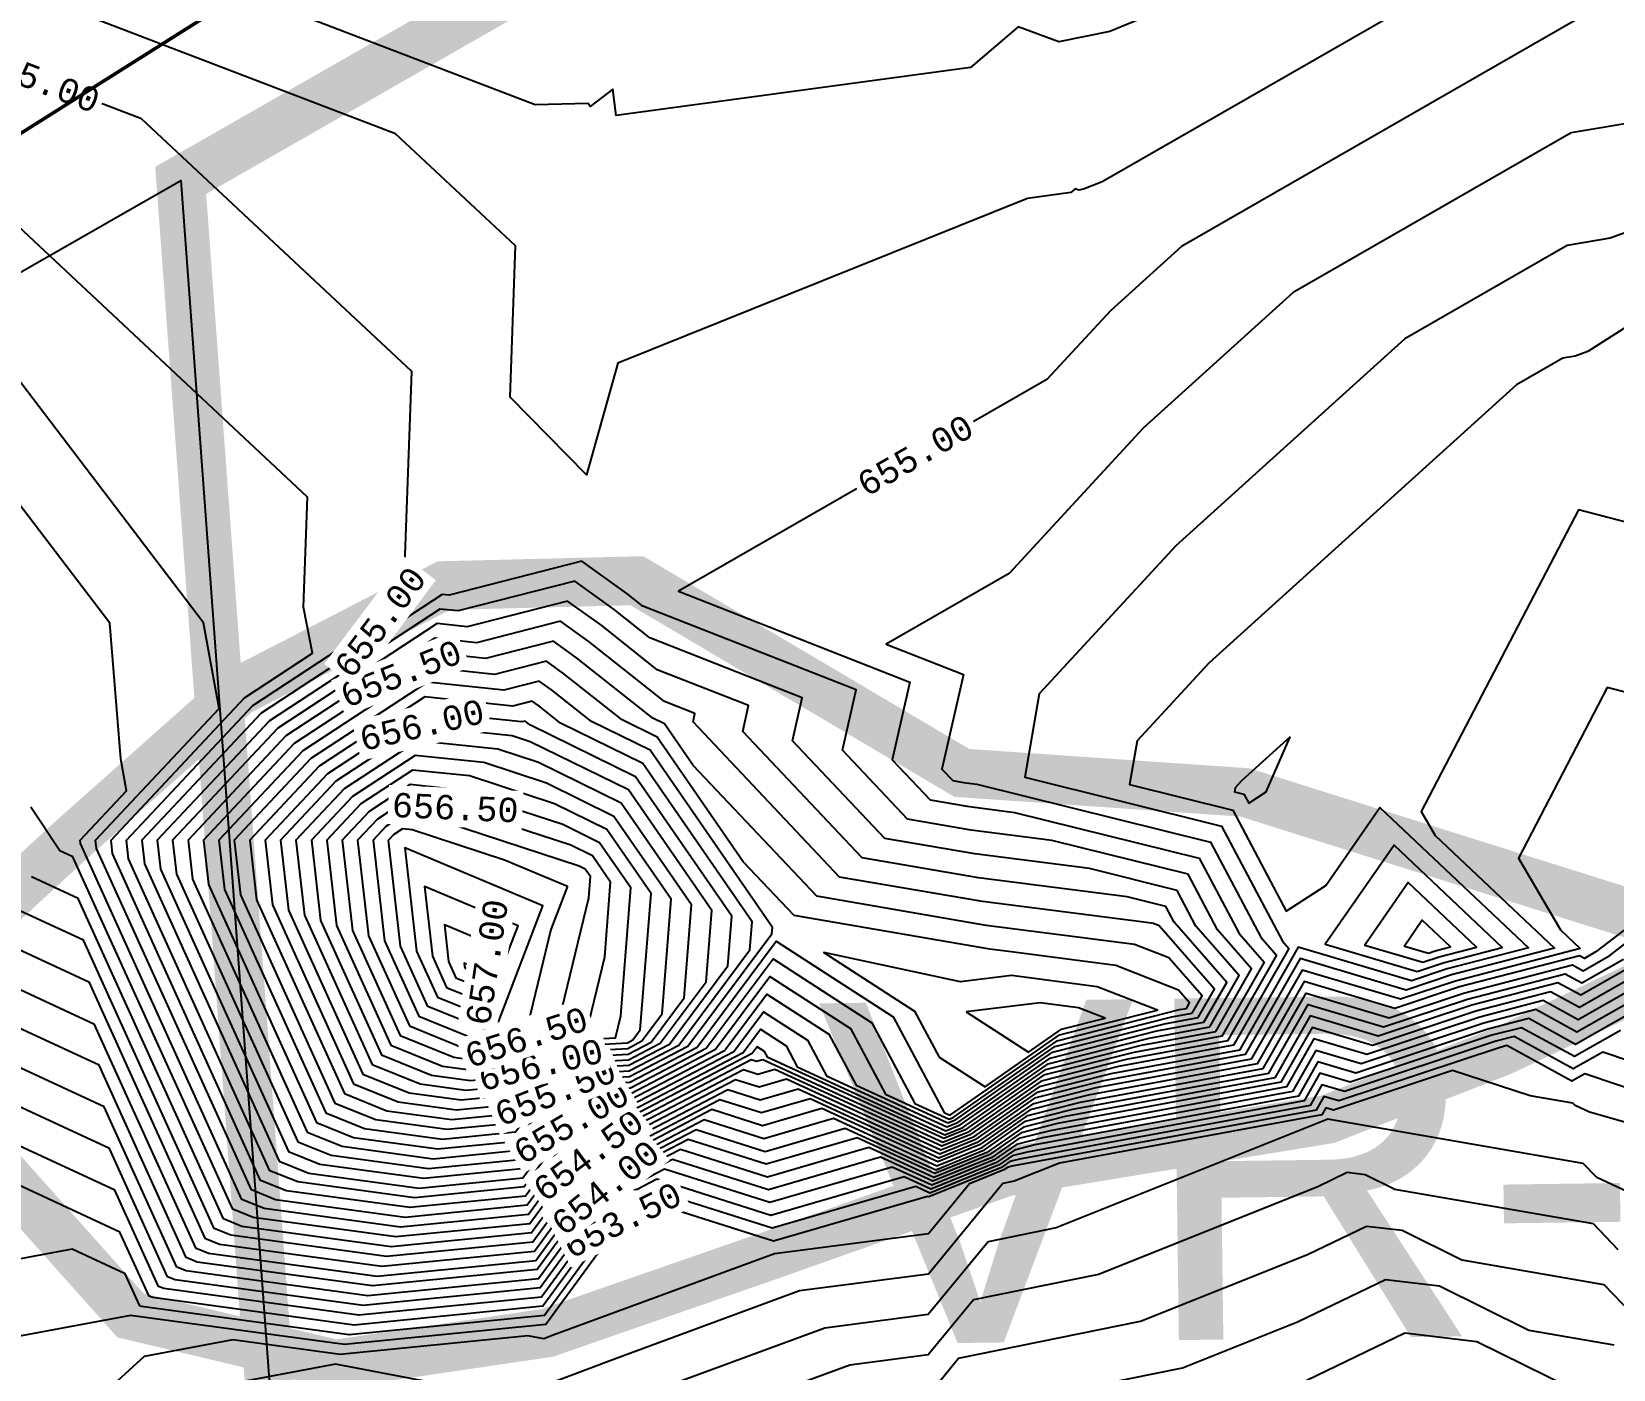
# Model space of a CAD drawing. Header units: inches. Extents: x 533200 to 542759, y 3594234 to 3596688.
# Drawn here: x 535896.54 to 535912.75, y 3595749.57 to 3595763.28 of the extents above; entities that cross this region are included whole.
import ezdxf
from ezdxf.enums import TextEntityAlignment as Align

# ---------------------------------------------------------------- set-up
doc = ezdxf.new("R2010")
doc.units = ezdxf.units.IN
doc.header["$MEASUREMENT"] = 0
for name, color, linetype in [('A-Anno-text', 252, 'Continuous'), ('A-LOTES HDA REY', 14, 'Continuous'), ('C-PROP-BNDY', 150, 'Continuous'), ('CVL_CUADCON_TIT', 1, 'Continuous'), ('CVL_CURV_D', 1, 'Continuous'), ('CVL_CURV_G', 5, 'Continuous'), ('CVL_CURV_TX', 2, 'Continuous')]:
    doc.layers.add(name, color=color, linetype=linetype)
doc.styles.add('MONOTXT4', font='MONOTXT4.shx')
doc.styles.add('presentacion', font='arial.ttf')

msp = doc.modelspace()

# ---------------------------------------------------------------- linework, layer by layer
at = {"const_width": 0.5}
msp.add_lwpolyline([(535898.065, 3595761.753), (535928.984, 3595779.445), (535930.081, 3595726.686), (535905.916, 3595727.942, 0.03527), (535900.563, 3595727.843)], format="xyb", close=True, dxfattribs=at)
at = {"layer": 'A-LOTES HDA REY', "color": 0, "flags": 128}
msp.add_lwpolyline([(535885.1, 3595722.992), (535875.559, 3595717.544), (535863.749, 3595742.117), (535898.065, 3595761.753), (535900.563, 3595727.843, 0.107858), (535885.1, 3595722.992, 4.71455)], format="xyb", dxfattribs=at)
msp.add_lwpolyline([(535885.1, 3595722.992), (535875.559, 3595717.544), (535863.749, 3595742.117), (535898.065, 3595761.753), (535900.563, 3595727.843, 0.107858), (535885.1, 3595722.992, 4.71455)], format="xyb", dxfattribs=at)
at = {"layer": 'C-PROP-BNDY', "color": 3, "linetype": 'Continuous', "lineweight": 30, "const_width": 0.5, "elevation": 653.5}
msp.add_lwpolyline([(535897.55, 3595750.12), (535894.89, 3595753.1), (535896.94, 3595754.99), (535898.65, 3595756.51), (535900.76, 3595757.6), (535902.74, 3595757.65), (535906.07, 3595755.68), (535908.97, 3595755.48), (535913.07, 3595754.19), (535913.31, 3595753.64), (535911.61, 3595752.83), (535909.82, 3595752.13), (535906.52, 3595751.59), (535904.15, 3595750.75), (535901.82, 3595749.94), (535899.65, 3595749.62), (535897.55, 3595750.12)], dxfattribs=at)
at = {"layer": 'CVL_CURV_D', "color": 6, "linetype": 'Continuous'}
for points, elevation in [([(535909.667, 3595764.14), (535907.585, 3595763.278), (535907.062, 3595763.175), (535906.648, 3595763.326), (535906.157, 3595762.912), (535902.526, 3595762.419), (535902.492, 3595762.69), (535902.261, 3595762.509), (535902.239, 3595762.541), (535901.699, 3595762.528), (535896.074, 3595764.679)], 655.2), ([(535912.401, 3595764.549), (535908.997, 3595762.593), (535907.506, 3595761.74), (535907.317, 3595761.662), (535907.269, 3595761.652), (535907.232, 3595761.666), (535907.187, 3595761.628), (535906.741, 3595761.568), (535902.545, 3595759.88), (535902.222, 3595758.734), (535901.441, 3595759.533), (535901.497, 3595761.081), (535900.267, 3595762.231), (535895.814, 3595763.934)], 655.1), ([(535913.07, 3595762.368), (535912.314, 3595762.24), (535909.464, 3595760.603), (535907.928, 3595759.212), (535906.554, 3595757.724), (535905.295, 3595757.001), (535906.085, 3595756.69), (535905.866, 3595755.719), (535905.977, 3595755.601), (535906.086, 3595755.582), (535906.224, 3595755.565), (535908.617, 3595754.97), (535909.133, 3595753.995), (535909.294, 3595753.812), (535908.793, 3595752.935), (535907.754, 3595752.743), (535906.884, 3595752.522), (535906.128, 3595751.995), (535905.876, 3595751.893), (535904.032, 3595752.74), (535903.967, 3595752.721), (535903.912, 3595752.739), (535902.695, 3595752.104), (535902.133, 3595752.072), (535901.6, 3595751.342), (535900.413, 3595751.225), (535899.149, 3595751.397), (535898.884, 3595751.504), (535897.366, 3595754.853), (535897.351, 3595754.99), (535898.718, 3595756.448), (535899.417, 3595756.906), (535899.325, 3595757.378), (535899.366, 3595758.507), (535895.591, 3595762.038)], 654.9), ([(535915.658, 3595762.024), (535912.483, 3595760), (535912.353, 3595759.953), (535912.227, 3595759.932), (535911.752, 3595759.659), (535908.6, 3595756.804), (535907.866, 3595756.009), (535907.789, 3595755.561), (535908.845, 3595755.299), (535909.394, 3595754.262), (535909.799, 3595754.526), (535910.353, 3595755.327), (535911.875, 3595753.887), (535911.044, 3595753.671), (535910.678, 3595753.55), (535909.516, 3595753.895), (535908.914, 3595752.84), (535907.598, 3595752.597), (535906.838, 3595752.404), (535906.178, 3595751.944), (535905.855, 3595751.813), (535904.273, 3595752.54), (535903.992, 3595752.458), (535903.75, 3595752.535), (535902.703, 3595751.988), (535902.219, 3595751.961), (535901.63, 3595751.154), (535900.318, 3595751.024), (535898.921, 3595751.215), (535898.693, 3595751.307), (535897.038, 3595754.958), (535897.035, 3595754.99), (535897.51, 3595755.497), (535897.45, 3595755.826), (535897.338, 3595757.215), (535894.9, 3595760.412)], 654.7), ([(535913.166, 3595761.326), (535912.712, 3595761.16), (535912.271, 3595761.086), (535910.608, 3595760.131), (535908.264, 3595758.008), (535906.862, 3595756.49), (535906.714, 3595755.636), (535908.731, 3595755.134), (535909.355, 3595753.957), (535909.421, 3595753.881), (535908.853, 3595752.888), (535907.676, 3595752.67), (535906.861, 3595752.463), (535906.153, 3595751.97), (535905.865, 3595751.853), (535904.153, 3595752.64), (535903.979, 3595752.59), (535903.831, 3595752.637), (535902.699, 3595752.046), (535902.176, 3595752.016), (535901.615, 3595751.248), (535900.366, 3595751.124), (535899.035, 3595751.306), (535898.789, 3595751.406), (535897.202, 3595754.906), (535897.193, 3595754.99), (535898.46, 3595756.341), (535898.3, 3595757.22), (535895.1, 3595761.416)], 654.8), ([(535912.859, 3595758.254), (535912.388, 3595758.378), (535910.778, 3595755.283), (535910.921, 3595755.038), (535912.141, 3595753.884), (535911.086, 3595753.609), (535910.621, 3595753.455), (535909.536, 3595753.777), (535908.974, 3595752.793), (535907.52, 3595752.524), (535906.815, 3595752.345), (535906.203, 3595751.918), (535905.845, 3595751.773), (535904.393, 3595752.44), (535904.004, 3595752.327), (535903.67, 3595752.433), (535902.707, 3595751.93), (535902.262, 3595751.905), (535901.644, 3595751.06), (535900.27, 3595750.924), (535898.807, 3595751.123), (535898.598, 3595751.208), (535896.961, 3595754.819), (535896.825, 3595754.883), (535896.528, 3595755.33)], 654.6), ([(535908.672, 3595753.03), (535909.039, 3595753.673), (535908.69, 3595754.072), (535908.389, 3595754.641), (535906.993, 3595754.988), (535906.164, 3595755.094), (535905.513, 3595755.206), (535904.846, 3595755.912), (535904.985, 3595756.53), (535902.8, 3595757.39), (535902.637, 3595757.518), (535902.175, 3595757.849), (535900.816, 3595757.502), (535900.745, 3595757.51), (535898.889, 3595756.293), (535897.667, 3595754.99), (535897.694, 3595754.748), (535899.075, 3595751.702), (535899.378, 3595751.579), (535900.509, 3595751.425), (535901.571, 3595751.53), (535902.048, 3595752.183), (535902.688, 3595752.22), (535903.828, 3595752.815), (535904.005, 3595753.052), (535904.268, 3595752.883), (535904.382, 3595752.668), (535905.896, 3595751.972), (535906.079, 3595752.047), (535906.93, 3595752.64), (535907.91, 3595752.889), (535908.672, 3595753.03)], 655.1), ([(535908.612, 3595753.077), (535908.912, 3595753.603), (535908.469, 3595754.111), (535908.275, 3595754.476), (535907.378, 3595754.699), (535906.202, 3595754.85), (535905.281, 3595755.008), (535904.335, 3595756.008), (535904.435, 3595756.45), (535902.874, 3595757.064), (535902.508, 3595757.354), (535902.103, 3595757.644), (535900.909, 3595757.34), (535900.72, 3595757.36), (535898.974, 3595756.215), (535897.824, 3595754.99), (535897.858, 3595754.695), (535899.17, 3595751.801), (535899.492, 3595751.671), (535900.557, 3595751.525), (535901.556, 3595751.624), (535902.005, 3595752.239), (535902.684, 3595752.278), (535903.734, 3595752.826), (535904.038, 3595753.233), (535904.487, 3595752.942), (535904.684, 3595752.575), (535905.907, 3595752.012), (535906.054, 3595752.072), (535906.953, 3595752.699), (535907.988, 3595752.962), (535908.612, 3595753.077)], 655.2), ([(535908.551, 3595753.124), (535908.785, 3595753.533), (535908.247, 3595754.149), (535908.161, 3595754.312), (535907.762, 3595754.411), (535906.241, 3595754.606), (535905.049, 3595754.811), (535903.825, 3595756.105), (535903.885, 3595756.37), (535902.948, 3595756.738), (535902.379, 3595757.19), (535902.03, 3595757.44), (535901.002, 3595757.178), (535900.694, 3595757.21), (535899.059, 3595756.138), (535897.982, 3595754.99), (535898.022, 3595754.643), (535899.265, 3595751.9), (535899.606, 3595751.762), (535900.604, 3595751.626), (535901.541, 3595751.718), (535901.962, 3595752.295), (535902.68, 3595752.336), (535903.639, 3595752.836), (535904.07, 3595753.413), (535904.707, 3595753.001), (535904.985, 3595752.481), (535905.917, 3595752.052), (535906.029, 3595752.098), (535906.976, 3595752.758), (535908.067, 3595753.035), (535908.551, 3595753.124)], 655.3), ([(535908.491, 3595753.172), (535908.658, 3595753.464), (535908.09, 3595754.114), (535908.032, 3595754.137), (535907.934, 3595754.15), (535906.28, 3595754.362), (535904.817, 3595754.613), (535903.315, 3595756.202), (535903.335, 3595756.29), (535903.023, 3595756.413), (535902.25, 3595757.025), (535901.958, 3595757.235), (535901.095, 3595757.015), (535900.669, 3595757.06), (535899.144, 3595756.06), (535898.14, 3595754.99), (535898.186, 3595754.59), (535899.361, 3595751.999), (535899.721, 3595751.853), (535900.652, 3595751.726), (535901.526, 3595751.813), (535901.919, 3595752.35), (535902.676, 3595752.394), (535903.545, 3595752.847), (535904.103, 3595753.593), (535904.927, 3595753.061), (535905.287, 3595752.387), (535905.927, 3595752.092), (535906.005, 3595752.124), (535906.999, 3595752.817), (535908.145, 3595753.108), (535908.491, 3595753.172)], 655.4), ([(535908.37, 3595753.266), (535908.404, 3595753.325), (535908.29, 3595753.455), (535907.648, 3595753.705), (535906.574, 3595753.846), (535906.358, 3595753.873), (535904.352, 3595754.218), (535903.83, 3595754.77), (535902.949, 3595756.047), (535902.588, 3595756.224), (535901.992, 3595756.696), (535901.812, 3595756.825), (535901.282, 3595756.69), (535900.618, 3595756.76), (535899.315, 3595755.905), (535898.456, 3595754.99), (535898.514, 3595754.485), (535899.551, 3595752.197), (535899.949, 3595752.035), (535900.747, 3595751.927), (535901.497, 3595752.001), (535901.834, 3595752.462), (535902.669, 3595752.51), (535903.357, 3595752.869), (535904.167, 3595753.954), (535905.366, 3595753.179), (535905.89, 3595752.199), (535905.948, 3595752.172), (535905.955, 3595752.175), (535907.045, 3595752.935), (535908.301, 3595753.254), (535908.37, 3595753.266)], 655.6), ([(535901.864, 3595756.532), (535901.74, 3595756.62), (535901.375, 3595756.527), (535900.593, 3595756.61), (535899.4, 3595755.828), (535898.614, 3595754.99), (535898.678, 3595754.432), (535899.646, 3595752.296), (535900.063, 3595752.127), (535900.795, 3595752.027), (535901.482, 3595752.095), (535901.791, 3595752.517), (535902.665, 3595752.568), (535903.262, 3595752.879), (535904.123, 3595754.031), (535904.128, 3595754.097), (535902.875, 3595755.912), (535902.273, 3595756.207), (535901.864, 3595756.532)], 655.7), ([(535901.735, 3595756.367), (535901.667, 3595756.416), (535901.468, 3595756.365), (535900.568, 3595756.46), (535899.485, 3595755.75), (535898.772, 3595754.99), (535898.842, 3595754.379), (535899.742, 3595752.395), (535900.178, 3595752.218), (535900.843, 3595752.127), (535901.467, 3595752.189), (535901.748, 3595752.573), (535902.661, 3595752.626), (535903.168, 3595752.89), (535903.898, 3595753.867), (535903.921, 3595754.155), (535902.801, 3595755.776), (535901.958, 3595756.19), (535901.735, 3595756.367)], 655.8), ([(535901.606, 3595756.203), (535901.595, 3595756.211), (535901.561, 3595756.203), (535900.543, 3595756.31), (535899.57, 3595755.672), (535898.93, 3595754.99), (535899.006, 3595754.327), (535899.837, 3595752.493), (535900.292, 3595752.309), (535900.891, 3595752.227), (535901.453, 3595752.283), (535901.705, 3595752.629), (535902.657, 3595752.684), (535903.074, 3595752.901), (535903.673, 3595753.703), (535903.713, 3595754.213), (535902.727, 3595755.641), (535901.643, 3595756.173), (535901.606, 3595756.203)], 655.9), ([(535902.65, 3595752.799), (535902.885, 3595752.922), (535903.224, 3595753.376), (535903.299, 3595754.328), (535902.579, 3595755.371), (535901.73, 3595755.788), (535901.316, 3595755.923), (535900.492, 3595756.01), (535899.741, 3595755.517), (535899.246, 3595754.99), (535899.334, 3595754.222), (535900.028, 3595752.691), (535900.52, 3595752.492), (535900.986, 3595752.428), (535901.423, 3595752.471), (535901.62, 3595752.74), (535902.65, 3595752.799)], 656.1), ([(535909.433, 3595756.05), (535908.936, 3595755.6), (535908.87, 3595755.528), (535908.863, 3595755.487), (535908.959, 3595755.464), (535909.009, 3595755.369), (535909.188, 3595755.487), (535909.433, 3595756.05)], 654.6), ([(535902.646, 3595752.857), (535902.791, 3595752.933), (535902.999, 3595753.212), (535903.092, 3595754.386), (535902.505, 3595755.235), (535901.813, 3595755.575), (535901.17, 3595755.786), (535900.467, 3595755.86), (535899.826, 3595755.44), (535899.404, 3595754.99), (535899.498, 3595754.169), (535900.123, 3595752.79), (535900.635, 3595752.583), (535901.034, 3595752.528), (535901.408, 3595752.565), (535901.577, 3595752.796), (535902.646, 3595752.857)], 656.2), ([(535902.642, 3595752.915), (535902.697, 3595752.944), (535902.775, 3595753.048), (535902.885, 3595754.444), (535902.431, 3595755.1), (535901.897, 3595755.362), (535901.023, 3595755.649), (535900.441, 3595755.71), (535899.911, 3595755.362), (535899.562, 3595754.99), (535899.662, 3595754.116), (535900.218, 3595752.889), (535900.749, 3595752.674), (535901.081, 3595752.629), (535901.394, 3595752.659), (535901.534, 3595752.852), (535902.642, 3595752.915)], 656.3), ([(535900.877, 3595755.511), (535900.416, 3595755.56), (535899.996, 3595755.285), (535899.72, 3595754.99), (535899.826, 3595754.064), (535900.313, 3595752.988), (535900.863, 3595752.765), (535901.129, 3595752.729), (535901.379, 3595752.754), (535901.491, 3595752.907), (535902.52, 3595752.966), (535902.574, 3595753.191), (535902.677, 3595754.501), (535902.357, 3595754.965), (535901.98, 3595755.15), (535900.877, 3595755.511)], 656.4), ([(535900.584, 3595755.237), (535900.366, 3595755.26), (535900.167, 3595755.13), (535900.036, 3595754.99), (535900.154, 3595753.958), (535900.504, 3595753.186), (535901.092, 3595752.948), (535901.225, 3595752.929), (535901.349, 3595752.942), (535901.406, 3595753.019), (535901.92, 3595753.048), (535902.246, 3595754.399), (535902.263, 3595754.617), (535902.21, 3595754.694), (535902.147, 3595754.725), (535900.584, 3595755.237)], 656.6), ([(535902.028, 3595754.519), (535901.858, 3595754.074), (535901.62, 3595753.089), (535901.363, 3595753.074), (535901.335, 3595753.036), (535901.272, 3595753.03), (535901.206, 3595753.039), (535900.599, 3595753.285), (535900.318, 3595753.906), (535900.194, 3595754.99), (535900.252, 3595755.052), (535900.34, 3595755.11), (535900.437, 3595755.1), (535901.383, 3595754.79), (535902.028, 3595754.519)], 656.7), ([(535901.32, 3595753.13), (535901.775, 3595754.317), (535900.361, 3595754.911), (535900.482, 3595753.853), (535900.695, 3595753.383), (535901.32, 3595753.13)], 656.8), ([(535910.736, 3595753.644), (535911.002, 3595753.733), (535911.608, 3595753.891), (535910.498, 3595754.941), (535909.794, 3595753.924), (535910.736, 3595753.644)], 654.8), ([(535901.214, 3595753.311), (535901.522, 3595754.114), (535900.564, 3595754.517), (535900.646, 3595753.801), (535900.79, 3595753.482), (535901.214, 3595753.311)], 656.9), ([(535910.793, 3595753.739), (535910.961, 3595753.795), (535911.342, 3595753.894), (535910.643, 3595754.556), (535910.2, 3595753.915), (535910.793, 3595753.739)], 654.9), ([(535912.904, 3595754.105), (535912.571, 3595753.849), (535912.45, 3595753.779), (535912.4, 3595753.806), (535911.169, 3595753.486), (535910.507, 3595753.266), (535909.577, 3595753.542), (535909.095, 3595752.698), (535907.364, 3595752.378), (535906.769, 3595752.227), (535906.252, 3595751.867), (535905.824, 3595751.693), (535904.634, 3595752.24), (535904.028, 3595752.064), (535903.508, 3595752.229), (535902.714, 3595751.815), (535902.348, 3595751.793), (535901.674, 3595750.872), (535900.175, 3595750.723), (535898.578, 3595750.941), (535898.408, 3595751.01), (535897.068, 3595753.965), (535896.247, 3595754.345)], 654.4), ([(535895.959, 3595754.077), (535897.122, 3595753.538), (535898.312, 3595750.911), (535898.464, 3595750.85), (535900.127, 3595750.623), (535901.689, 3595750.777), (535902.39, 3595751.738), (535902.718, 3595751.757), (535903.428, 3595752.127), (535904.04, 3595751.933), (535904.755, 3595752.14), (535905.814, 3595751.653), (535906.277, 3595751.841), (535906.746, 3595752.168), (535907.285, 3595752.305), (535909.156, 3595752.651), (535909.597, 3595753.424), (535910.449, 3595753.171), (535911.21, 3595753.424), (535912.326, 3595753.714), (535912.437, 3595753.653), (535912.711, 3595753.809), (535913.104, 3595754.113)], 654.3), ([(535906.055, 3595753.54), (535904.655, 3595753.84), (535905.586, 3595753.239), (535905.838, 3595752.767), (535906.307, 3595752.463), (535907.069, 3595752.994), (535908.073, 3595753.249), (535907.456, 3595753.489), (535906.577, 3595753.604), (535906.055, 3595753.54)], 655.7), ([(535913.268, 3595753.652), (535912.385, 3595753.15), (535912.028, 3595753.346), (535911.377, 3595753.176), (535910.221, 3595752.793), (535909.678, 3595752.954), (535909.397, 3595752.461), (535906.973, 3595752.013), (535906.654, 3595751.932), (535906.376, 3595751.739), (535905.772, 3595751.494), (535905.236, 3595751.74), (535904.089, 3595751.407), (535903.105, 3595751.719), (535902.733, 3595751.525), (535902.562, 3595751.515), (535901.748, 3595750.401), (535899.936, 3595750.222), (535898.007, 3595750.485), (535897.931, 3595750.516), (535897.336, 3595751.829), (535895.159, 3595752.838)], 653.9), ([(535912.99, 3595753.73), (535912.411, 3595753.402), (535912.177, 3595753.53), (535911.294, 3595753.3), (535910.335, 3595752.982), (535909.638, 3595753.189), (535909.276, 3595752.556), (535907.129, 3595752.159), (535906.7, 3595752.05), (535906.327, 3595751.79), (535905.793, 3595751.573), (535904.996, 3595751.94), (535904.065, 3595751.67), (535903.266, 3595751.923), (535902.726, 3595751.641), (535902.476, 3595751.626), (535901.718, 3595750.589), (535900.032, 3595750.422), (535898.235, 3595750.667), (535898.122, 3595750.713), (535897.229, 3595752.683), (535895.382, 3595753.54)], 654.1), ([(535895.67, 3595753.808), (535897.175, 3595753.11), (535898.217, 3595750.812), (535898.35, 3595750.758), (535900.079, 3595750.523), (535901.703, 3595750.683), (535902.433, 3595751.682), (535902.722, 3595751.699), (535903.347, 3595752.025), (535904.053, 3595751.801), (535904.875, 3595752.04), (535905.803, 3595751.613), (535906.302, 3595751.816), (535906.723, 3595752.109), (535907.207, 3595752.232), (535909.216, 3595752.603), (535909.617, 3595753.306), (535910.392, 3595753.077), (535911.252, 3595753.362), (535912.251, 3595753.622), (535912.424, 3595753.528), (535912.85, 3595753.77)], 654.2), ([(535901.001, 3595753.672), (535901.015, 3595753.71), (535900.97, 3595753.729), (535900.974, 3595753.695), (535900.98, 3595753.68), (535901.001, 3595753.672)], 657.1), ([(535913.183, 3595753.485), (535912.372, 3595753.024), (535911.953, 3595753.254), (535911.419, 3595753.115), (535910.163, 3595752.698), (535909.698, 3595752.836), (535909.458, 3595752.414), (535906.895, 3595751.94), (535906.631, 3595751.873), (535906.401, 3595751.713), (535905.762, 3595751.454), (535905.357, 3595751.64), (535904.101, 3595751.276), (535903.024, 3595751.617), (535902.737, 3595751.467), (535902.604, 3595751.459), (535901.762, 3595750.307), (535899.889, 3595750.121), (535897.893, 3595750.394), (535897.836, 3595750.417), (535897.389, 3595751.402), (535895.757, 3595752.159)], 653.8), ([(535913.001, 3595753.263), (535912.359, 3595752.898), (535911.878, 3595753.162), (535911.46, 3595753.053), (535910.106, 3595752.603), (535909.719, 3595752.718), (535909.518, 3595752.367), (535906.817, 3595751.867), (535906.608, 3595751.814), (535906.426, 3595751.687), (535905.752, 3595751.414), (535905.477, 3595751.54), (535904.113, 3595751.144), (535902.944, 3595751.515), (535902.741, 3595751.409), (535902.647, 3595751.404), (535901.777, 3595750.213), (535899.841, 3595750.021), (535897.778, 3595750.302), (535897.741, 3595750.318), (535897.443, 3595750.974), (535896.355, 3595751.479)], 653.7), ([(535906.114, 3595753.231), (535906.753, 3595752.817), (535907.092, 3595753.053), (535907.538, 3595753.166), (535907.264, 3595753.273), (535906.873, 3595753.324), (535906.114, 3595753.231)], 655.8), ([(535912.819, 3595753.041), (535912.346, 3595752.772), (535911.804, 3595753.069), (535911.502, 3595752.991), (535910.049, 3595752.509), (535909.739, 3595752.601), (535909.578, 3595752.319), (535906.739, 3595751.794), (535906.585, 3595751.755), (535906.451, 3595751.662), (535905.741, 3595751.374), (535905.598, 3595751.44), (535904.126, 3595751.013), (535902.863, 3595751.413), (535902.745, 3595751.351), (535902.69, 3595751.348), (535901.792, 3595750.119), (535899.793, 3595749.921), (535897.664, 3595750.211), (535897.645, 3595750.219), (535897.496, 3595750.547), (535896.952, 3595750.8), (535895.376, 3595750.506)], 653.6), ([(535915.476, 3595751.576), (535912.455, 3595752.597), (535912.32, 3595752.521), (535911.655, 3595752.885), (535911.585, 3595752.867), (535909.934, 3595752.319), (535909.779, 3595752.365), (535909.699, 3595752.225), (535906.582, 3595751.648), (535906.538, 3595751.637), (535906.5, 3595751.611), (535906.148, 3595751.468), (535905.729, 3595750.957), (535904.15, 3595750.75), (535901.883, 3595749.916), (535901.787, 3595749.879), (535901.623, 3595749.911), (535899.698, 3595749.72), (535898.6, 3595749.87), (535897.691, 3595749.698), (535896.823, 3595748.907), (535896.081, 3595748.804)], 653.4), ([(535912.922, 3595752.082), (535912.5, 3595752.204), (535912.354, 3595752.272), (535912.331, 3595752.296), (535911.895, 3595752.372), (535911.099, 3595752.63), (535909.877, 3595752.225), (535909.8, 3595752.248), (535909.76, 3595752.177), (535907.07, 3595751.68), (535906.606, 3595751.494), (535906.49, 3595751.471), (535905.727, 3595750.543), (535904.407, 3595750.37), (535902.512, 3595749.672), (535901.457, 3595749.274), (535899.65, 3595749.62), (535897.833, 3595749.277), (535896.741, 3595748.281), (535896.647, 3595748.247), (535896.656, 3595747.933), (535896.722, 3595747.291), (535896.529, 3595745.96)], 653.3), ([(535913.447, 3595751.126), (535912.575, 3595751.533), (535912.436, 3595751.677), (535909.82, 3595752.13), (535907.037, 3595751.016), (535906.339, 3595750.875), (535905.726, 3595750.129), (535904.665, 3595749.989), (535903.141, 3595749.429), (535901.269, 3595748.723), (535901.171, 3595748.685), (535901.131, 3595748.694), (535899.641, 3595749.173), (535899.092, 3595749.066), (535897.974, 3595748.855), (535897.302, 3595748.242), (535897.022, 3595748.142), (535897.04, 3595747.472), (535897.028, 3595747.368), (535896.97, 3595747.362), (535896.943, 3595746.945), (535896.766, 3595745.728), (535895.586, 3595745.492)], 653.2), ([(535912.796, 3595750.793), (535912.542, 3595751.058), (535910.507, 3595751.41), (535910.202, 3595751.561), (535910.017, 3595751.583), (535909.716, 3595751.438), (535907.469, 3595750.538), (535906.188, 3595750.278), (535905.724, 3595749.714), (535904.922, 3595749.609), (535903.77, 3595749.185)], 653.1), ([(535895.52, 3595744.642), (535897.052, 3595745.295), (535897.286, 3595745.522), (535897.369, 3595746.777), (535898.012, 3595746.852), (535898.098, 3595747.622), (535898.443, 3595747.577), (535898.712, 3595747.657), (535899.613, 3595747.833), (535900.275, 3595747.62), (535901.492, 3595747.335), (535904.526, 3595748.509), (535905.028, 3595748.698), (535905.437, 3595748.848), (535905.722, 3595748.886), (535905.886, 3595749.086), (535908.331, 3595749.582), (535909.508, 3595750.053), (535910.412, 3595750.488), (535910.965, 3595750.422), (535911.88, 3595749.97), (535912.752, 3595749.819)], 652.9), ([(535895.71, 3595744.601), (535897.086, 3595745.188), (535897.432, 3595745.524), (535897.502, 3595746.582), (535898.34, 3595746.68), (535898.395, 3595747.175), (535898.617, 3595747.146), (535899.078, 3595747.283), (535899.603, 3595747.386), (535899.99, 3595747.261), (535901.599, 3595746.885), (535905.611, 3595748.437), (535905.657, 3595748.454), (535905.694, 3595748.468), (535905.72, 3595748.471), (535905.735, 3595748.49), (535908.763, 3595749.104), (535909.405, 3595749.361), (535910.609, 3595749.941), (535911.346, 3595749.853), (535912.567, 3595749.25), (535912.857, 3595749.2)], 652.8)]:
    msp.add_lwpolyline(points, dxfattribs=dict(at, elevation=elevation))
at = {"layer": 'CVL_CURV_G', "color": 5, "linetype": 'Continuous'}
for points, elevation in [([(535912.358, 3595763.395), (535908.32, 3595761.075), (535907.592, 3595760.416), (535906.941, 3595759.711), (535903.166, 3595757.542), (535905.535, 3595756.61), (535905.356, 3595755.815), (535905.745, 3595755.403), (535906.125, 3595755.338), (535906.608, 3595755.276), (535908.503, 3595754.805), (535908.912, 3595754.034), (535909.167, 3595753.742), (535908.733, 3595752.982), (535907.832, 3595752.816), (535906.907, 3595752.581), (535906.104, 3595752.021), (535905.886, 3595751.933), (535904.081, 3595752.762), (535904.048, 3595752.824), (535903.973, 3595752.872), (535903.922, 3595752.804), (535902.692, 3595752.162), (535902.091, 3595752.128), (535901.585, 3595751.436), (535900.461, 3595751.325), (535899.264, 3595751.488), (535898.979, 3595751.603), (535897.53, 3595754.801), (535897.509, 3595754.99), (535898.803, 3595756.37), (535900.376, 3595757.402), (535900.35, 3595757.537), (535900.432, 3595759.794), (535897.663, 3595762.383), (535895.554, 3595763.19)], 655), ([(535908.431, 3595753.219), (535908.531, 3595753.394), (535908.19, 3595753.784), (535907.84, 3595753.921), (535907.254, 3595753.998), (535906.319, 3595754.117), (535904.585, 3595754.416), (535903.317, 3595755.757), (535903.023, 3595756.182), (535902.903, 3595756.241), (535902.121, 3595756.861), (535901.885, 3595757.03), (535901.189, 3595756.853), (535900.644, 3595756.91), (535899.229, 3595755.983), (535898.298, 3595754.99), (535898.35, 3595754.537), (535899.456, 3595752.098), (535899.835, 3595751.944), (535900.7, 3595751.826), (535901.512, 3595751.907), (535901.877, 3595752.406), (535902.673, 3595752.452), (535903.451, 3595752.858), (535904.135, 3595753.774), (535905.147, 3595753.12), (535905.588, 3595752.293), (535905.938, 3595752.132), (535905.98, 3595752.149), (535907.022, 3595752.876), (535908.223, 3595753.181), (535908.431, 3595753.219)], 655.5), ([(535913.941, 3595756.226), (535912.684, 3595756.557), (535911.775, 3595754.808), (535912.204, 3595754.073), (535912.407, 3595753.881), (535911.127, 3595753.547), (535910.564, 3595753.36), (535909.557, 3595753.659), (535909.035, 3595752.746), (535907.442, 3595752.451), (535906.792, 3595752.286), (535906.228, 3595751.893), (535905.834, 3595751.733), (535904.514, 3595752.34), (535904.016, 3595752.196), (535903.589, 3595752.331), (535902.711, 3595751.872), (535902.305, 3595751.849), (535901.659, 3595750.966), (535900.223, 3595750.823), (535898.692, 3595751.032), (535898.503, 3595751.109), (535897.015, 3595754.392), (535896.536, 3595754.614)], 654.5), ([(535902.654, 3595752.741), (535902.979, 3595752.911), (535903.449, 3595753.54), (535903.506, 3595754.271), (535902.653, 3595755.506), (535901.647, 3595756), (535901.463, 3595756.06), (535900.517, 3595756.16), (535899.655, 3595755.595), (535899.088, 3595754.99), (535899.17, 3595754.274), (535899.932, 3595752.592), (535900.406, 3595752.4), (535900.938, 3595752.328), (535901.438, 3595752.377), (535901.663, 3595752.684), (535902.654, 3595752.741)], 656), ([(535900.73, 3595755.374), (535900.391, 3595755.41), (535900.081, 3595755.207), (535899.878, 3595754.99), (535899.99, 3595754.011), (535900.409, 3595753.087), (535900.977, 3595752.856), (535901.177, 3595752.829), (535901.364, 3595752.848), (535901.448, 3595752.963), (535902.22, 3595753.007), (535902.41, 3595753.795), (535902.47, 3595754.559), (535902.284, 3595754.829), (535902.063, 3595754.938), (535900.73, 3595755.374)], 656.5), ([(535910.85, 3595753.834), (535910.919, 3595753.857), (535911.076, 3595753.898), (535910.788, 3595754.17), (535910.606, 3595753.906), (535910.85, 3595753.834)], 655), ([(535901.107, 3595753.491), (535901.269, 3595753.912), (535900.767, 3595754.123), (535900.81, 3595753.748), (535900.885, 3595753.581), (535901.107, 3595753.491)], 657), ([(535913.129, 3595753.691), (535912.398, 3595753.276), (535912.102, 3595753.438), (535911.335, 3595753.238), (535910.278, 3595752.887), (535909.658, 3595753.071), (535909.337, 3595752.509), (535907.051, 3595752.086), (535906.677, 3595751.991), (535906.351, 3595751.764), (535905.783, 3595751.534), (535905.116, 3595751.84), (535904.077, 3595751.538), (535903.186, 3595751.821), (535902.73, 3595751.583), (535902.519, 3595751.571), (535901.733, 3595750.495), (535899.984, 3595750.322), (535898.121, 3595750.576), (535898.026, 3595750.614), (535897.282, 3595752.256), (535895.093, 3595753.271)], 654), ([(535915.015, 3595752.015), (535912.637, 3595752.819), (535912.333, 3595752.647), (535911.729, 3595752.977), (535911.543, 3595752.929), (535909.992, 3595752.414), (535909.759, 3595752.483), (535909.639, 3595752.272), (535906.661, 3595751.721), (535906.561, 3595751.696), (535906.475, 3595751.636), (535905.731, 3595751.334), (535905.718, 3595751.34), (535904.138, 3595750.881), (535902.782, 3595751.311), (535902.748, 3595751.293), (535902.733, 3595751.292), (535901.807, 3595750.025), (535899.745, 3595749.821), (535897.55, 3595750.12), (535895.51, 3595749.74)], 653.5), ([(535905.723, 3595749.3), (535906.037, 3595749.682), (535907.9, 3595750.06), (535909.612, 3595750.745), (535910.215, 3595751.035), (535910.583, 3595750.992), (535911.193, 3595750.69), (535912.647, 3595750.438), (535913.017, 3595750.053)], 653)]:
    msp.add_lwpolyline(points, dxfattribs=dict(at, elevation=elevation))

# ---------------------------------------------------------------- texts
at = {"layer": 'A-Anno-text', "color": 0, "style": 'presentacion'}
msp.add_text('VR-05-07', height=3.5, rotation=0.7599, dxfattribs=at).set_placement((535904.632, 3595749.818))

# ---------------------------------------------------------------- next in the draw order: wipeouts: each hides what was drawn before it
at = {"color": 8}
for points, z in [([(535897.326, 3595762.727), (535896.04, 3595763.218), (535895.898, 3595762.845), (535897.183, 3595762.353)], 655), ([(535906.089, 3595759.452), (535904.895, 3595758.766), (535905.095, 3595758.42), (535906.288, 3595759.105)], 655), ([(535901.166, 3595756.508), (535899.826, 3595756.196), (535899.917, 3595755.806), (535901.257, 3595756.119)], 656), ([(535900.183, 3595755.156), (535901.558, 3595755.095), (535901.576, 3595755.494), (535900.201, 3595755.556)], 656.5), ([(535903.116, 3595751.584), (535901.886, 3595750.968), (535902.065, 3595750.611), (535903.295, 3595751.226)], 653.5)]:
    msp.add_wipeout(points, dxfattribs=at).translate(0, 0, z).dxf.layer = 'CVL_CURV_TX'

# ---------------------------------------------------------------- next in the draw order: texts
at = {"layer": 'CVL_CURV_TX', "color": 2, "style": 'MONOTXT4'}
for s, rotation, p in [('655.00', 339.0718, (535896.612, 3595762.786, 655)), ('655.00', 29.8835, (535905.592, 3595758.936, 655)), ('656.00', 13.1231, (535900.542, 3595756.157, 656)), ('656.50', 357.4272, (535900.879, 3595755.325, 656.5)), ('653.50', 26.5754, (535902.59, 3595751.097, 653.5))]:
    msp.add_text(s, height=0.25, rotation=rotation, dxfattribs=at).set_placement(p, align=Align.MIDDLE)

# ---------------------------------------------------------------- next in the draw order: wipeouts: each hides what was drawn before it
at = {"color": 8}
for points, z in [([(535901.16, 3595756.524), (535899.82, 3595756.21), (535899.911, 3595755.82), (535901.251, 3595756.134)], 656), ([(535902.822, 3595752.02), (535901.757, 3595751.149), (535902.01, 3595750.84), (535903.075, 3595751.71)], 654)]:
    msp.add_wipeout(points, dxfattribs=at).translate(0, 0, z).dxf.layer = 'CVL_CURV_TX'

# ---------------------------------------------------------------- next in the draw order: texts
at = {"layer": 'CVL_CURV_TX', "color": 2, "style": 'MONOTXT4'}
for s, rotation, p in [('656.00', 13.1728, (535900.536, 3595756.172, 656)), ('654.00', 39.2583, (535902.416, 3595751.43, 654))]:
    msp.add_text(s, height=0.25, rotation=rotation, dxfattribs=at).set_placement(p, align=Align.MIDDLE)

# ---------------------------------------------------------------- next in the draw order: wipeouts: each hides what was drawn before it
at = {"color": 8}
for points, z in [([(535900.887, 3595757.139), (535899.608, 3595756.63), (535899.756, 3595756.259), (535901.035, 3595756.767)], 655.5), ([(535902.672, 3595752.335), (535901.571, 3595751.509), (535901.811, 3595751.189), (535902.912, 3595752.015)], 654.5)]:
    msp.add_wipeout(points, dxfattribs=at).translate(0, 0, z).dxf.layer = 'CVL_CURV_TX'

# ---------------------------------------------------------------- next in the draw order: texts
at = {"layer": 'CVL_CURV_TX', "color": 2, "style": 'MONOTXT4'}
for s, rotation, p in [('655.50', 21.6976, (535900.322, 3595756.699, 655.5)), ('654.50', 36.8873, (535902.241, 3595751.762, 654.5))]:
    msp.add_text(s, height=0.25, rotation=rotation, dxfattribs=at).set_placement(p, align=Align.MIDDLE)

# ---------------------------------------------------------------- next in the draw order: wipeouts: each hides what was drawn before it
at = {"color": 8}
for points in [[(535899.855, 3595756.555), (535900.68, 3595757.656), (535900.36, 3595757.896), (535899.535, 3595756.795)], [(535902.558, 3595752.616), (535901.372, 3595751.918), (535901.575, 3595751.574), (535902.761, 3595752.271)]]:
    msp.add_wipeout(points, dxfattribs=at).translate(0, 0, 655).dxf.layer = 'CVL_CURV_TX'

# ---------------------------------------------------------------- next in the draw order: texts
at = {"layer": 'CVL_CURV_TX', "color": 2, "style": 'MONOTXT4'}
for rotation, p in [(53.1581, (535900.108, 3595757.226, 655)), (30.4713, (535902.067, 3595752.095, 655))]:
    msp.add_text('655.00', height=0.25, rotation=rotation, dxfattribs=at).set_placement(p, align=Align.MIDDLE)

# ---------------------------------------------------------------- next in the draw order: wipeouts: each hides what was drawn before it
at = {"color": 8}
msp.add_wipeout([(535901.327, 3595751.987), (535902.605, 3595752.496), (535902.458, 3595752.867), (535901.179, 3595752.359)], dxfattribs=at).translate(0, 0, 655.5).dxf.layer = 'CVL_CURV_TX'

# ---------------------------------------------------------------- next in the draw order: texts
at = {"layer": 'CVL_CURV_TX', "color": 2, "style": 'MONOTXT4'}
msp.add_text('655.50', height=0.25, rotation=21.6676, dxfattribs=at).set_placement((535901.892, 3595752.427, 655.5), align=Align.MIDDLE)

# ---------------------------------------------------------------- next in the draw order: wipeouts: each hides what was drawn before it
at = {"color": 8}
msp.add_wipeout([(535901.337, 3595751.968), (535902.616, 3595752.476), (535902.468, 3595752.847), (535901.189, 3595752.339)], dxfattribs=at).translate(0, 0, 655.5).dxf.layer = 'CVL_CURV_TX'

# ---------------------------------------------------------------- next in the draw order: texts
at = {"layer": 'CVL_CURV_TX', "color": 2, "style": 'MONOTXT4'}
msp.add_text('655.50', height=0.25, rotation=21.6583, dxfattribs=at).set_placement((535901.903, 3595752.408, 655.5), align=Align.MIDDLE)

# ---------------------------------------------------------------- next in the draw order: wipeouts: each hides what was drawn before it
at = {"color": 8}
msp.add_wipeout([(535901.132, 3595752.335), (535902.47, 3595752.655), (535902.377, 3595753.044), (535901.039, 3595752.724)], dxfattribs=at).translate(0, 0, 656).dxf.layer = 'CVL_CURV_TX'

# ---------------------------------------------------------------- next in the draw order: texts
at = {"layer": 'CVL_CURV_TX', "color": 2, "style": 'MONOTXT4'}
msp.add_text('656.00', height=0.25, rotation=13.465, dxfattribs=at).set_placement((535901.754, 3595752.69, 656), align=Align.MIDDLE)

# ---------------------------------------------------------------- next in the draw order: wipeouts: each hides what was drawn before it
at = {"color": 8}
msp.add_wipeout([(535901.013, 3595752.569), (535902.322, 3595752.994), (535902.199, 3595753.375), (535900.89, 3595752.95)], dxfattribs=at).translate(0, 0, 656.5).dxf.layer = 'CVL_CURV_TX'

# ---------------------------------------------------------------- next in the draw order: texts
at = {"layer": 'CVL_CURV_TX', "color": 2, "style": 'MONOTXT4'}
msp.add_text('656.50', height=0.25, rotation=17.9864, dxfattribs=at).set_placement((535901.606, 3595752.972, 656.5), align=Align.MIDDLE)

# ---------------------------------------------------------------- next in the draw order: wipeouts: each hides what was drawn before it
at = {"color": 8}
msp.add_wipeout([(535901.299, 3595753.03), (535901.502, 3595754.392), (535901.106, 3595754.451), (535900.903, 3595753.089)], dxfattribs=at).translate(0, 0, 657).dxf.layer = 'CVL_CURV_TX'

# ---------------------------------------------------------------- next in the draw order: linework, layer by layer
at = {"layer": 'CVL_CUADCON_TIT', "lineweight": 50}
msp.add_lwpolyline([(535904.242, 3595767.269), (535901.75, 3595765.598), (535881.887, 3595753.056)], dxfattribs=at)

# ---------------------------------------------------------------- next in the draw order: texts
at = {"layer": 'CVL_CURV_TX', "color": 2, "style": 'MONOTXT4'}
msp.add_text('657.00', height=0.25, rotation=81.5232, dxfattribs=at).set_placement((535901.203, 3595753.74, 657), align=Align.MIDDLE)

doc.saveas('drawing.dxf')
